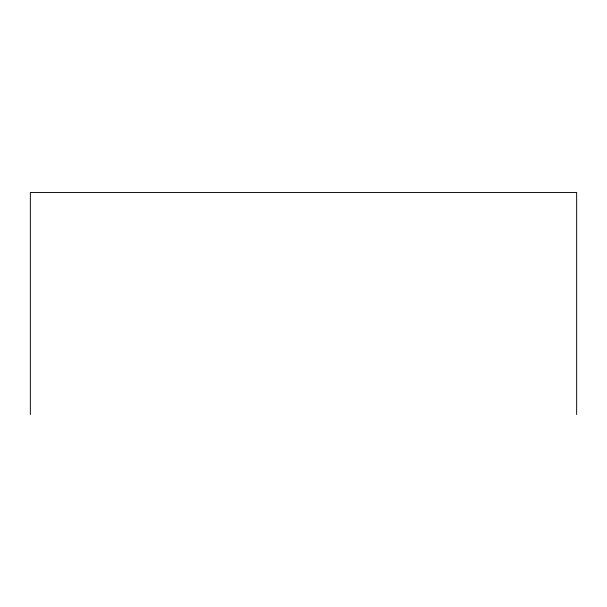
<?xml version="1.0" encoding="UTF-8"?>
<svg xmlns="http://www.w3.org/2000/svg" width="607" height="607" viewBox="0 0 607 607"><rect width="100%" height="100%" fill="white"/><g stroke="black" fill="none" stroke-linecap="round" stroke-linejoin="round"><path stroke-width="0.91" d="M576.65 414.528L576.65 192.472L30.35 192.472L30.35 414.528"/></g></svg>
